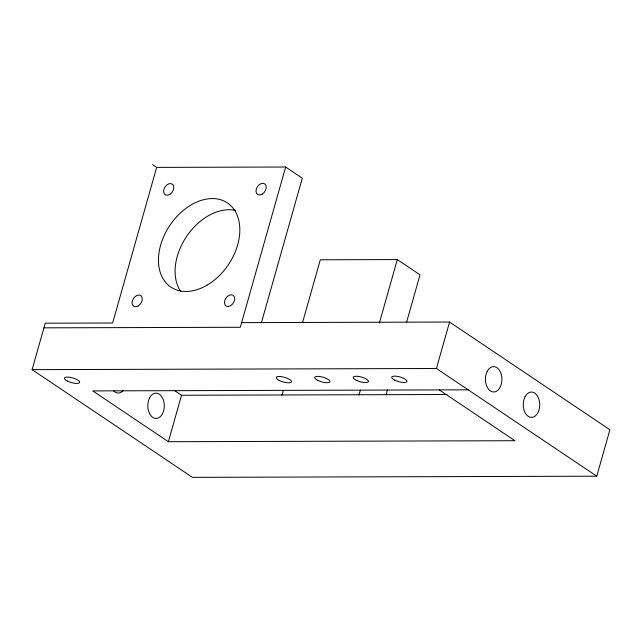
<?xml version="1.0" encoding="UTF-8"?>
<svg xmlns="http://www.w3.org/2000/svg" width="642" height="642" viewBox="0 0 642 642"><rect width="100%" height="100%" fill="white"/><g stroke="black" fill="none" stroke-linecap="round" stroke-linejoin="round"><path stroke-width="0.96" d="M241.625 322.637L449.561 322.035L609.9 429.747L596.755 476.195L192.44 477.359L32.1 369.648L45.245 323.199L112.631 323.006L156.664 167.393L152.579 164.641M439.297 389.911L514.932 440.717L168.381 441.712L181.525 395.255L174.873 390.793M156.664 167.393L285.658 167.024L240.309 327.276L43.929 327.837M261.527 322.284L302.302 178.195L285.658 167.024M281.982 395.223L283.339 390.424M302.639 322.22L320.31 259.785L397.318 259.561L420.012 274.808L406.418 322.83M358.998 395.007L360.355 390.2M379.382 322.958L397.318 259.561M386.035 394.878L387.391 390.071M596.755 476.195L436.416 368.492L449.561 322.035M32.1 369.648L436.416 368.492M468.178 389.83L92.745 390.906L168.381 441.712M181.525 395.255L446.944 394.501M123.136 390.585A12.68 8.25 89.8 0 1 113.674 390.93M180.779 291.572A50.702 35.246 -56.1 0 1 186.694 236.28A50.702 35.246 -56.1 0 1 235.734 210.496M230.566 305.68A6.388 4.438 -56.1 0 0 233.439 295.545A6.388 4.438 -56.1 0 0 224.724 300.633A6.388 4.438 -56.1 0 0 230.566 305.68M487.206 371.389A12.68 8.25 89.8 0 0 492.446 391.837A12.68 8.25 89.8 0 0 501.33 374.687A12.68 8.25 89.8 0 0 487.206 371.389M138.158 305.945A6.388 4.438 -56.1 0 0 141.023 295.81A6.388 4.438 -56.1 0 0 132.308 300.897A6.388 4.438 -56.1 0 0 138.158 305.945M262.113 194.197A6.388 4.438 -56.1 0 0 264.986 184.061A6.388 4.438 -56.1 0 0 256.27 189.149A6.388 4.438 -56.1 0 0 262.113 194.197M394.766 380.152A7.921 2.424 15.8 0 0 406.948 381.541A7.921 2.424 15.8 0 0 396.339 376.236A7.921 2.424 15.8 0 0 394.766 380.152M67.458 381.083A7.921 2.424 15.8 0 0 79.648 382.48A7.921 2.424 15.8 0 0 69.039 377.175A7.921 2.424 15.8 0 0 67.458 381.083M317.75 380.369A7.921 2.424 15.8 0 0 329.932 381.765A7.921 2.424 15.8 0 0 319.331 376.461A7.921 2.424 15.8 0 0 317.75 380.369M525.02 396.796A12.68 8.25 89.8 0 0 530.26 417.236A12.68 8.25 89.8 0 0 539.152 400.086A12.68 8.25 89.8 0 0 525.02 396.796M207.013 285.184A50.702 35.246 -56.1 0 0 229.78 204.726A50.702 35.246 -56.1 0 0 160.636 245.124A50.702 35.246 -56.1 0 0 207.013 285.184M149.586 397.871A12.68 8.25 89.8 0 0 154.826 418.311A12.68 8.25 89.8 0 0 163.718 401.162A12.68 8.25 89.8 0 0 149.586 397.871M356.254 380.257A7.921 2.424 15.8 0 0 368.444 381.653A7.921 2.424 15.8 0 0 357.835 376.348A7.921 2.424 15.8 0 0 356.254 380.257M279.246 380.481A7.921 2.424 15.8 0 0 291.428 381.878A7.921 2.424 15.8 0 0 280.827 376.573A7.921 2.424 15.8 0 0 279.246 380.481M169.705 194.462A6.388 4.438 -56.1 0 0 172.57 184.326A6.388 4.438 -56.1 0 0 163.862 189.414A6.388 4.438 -56.1 0 0 169.705 194.462"/></g></svg>
